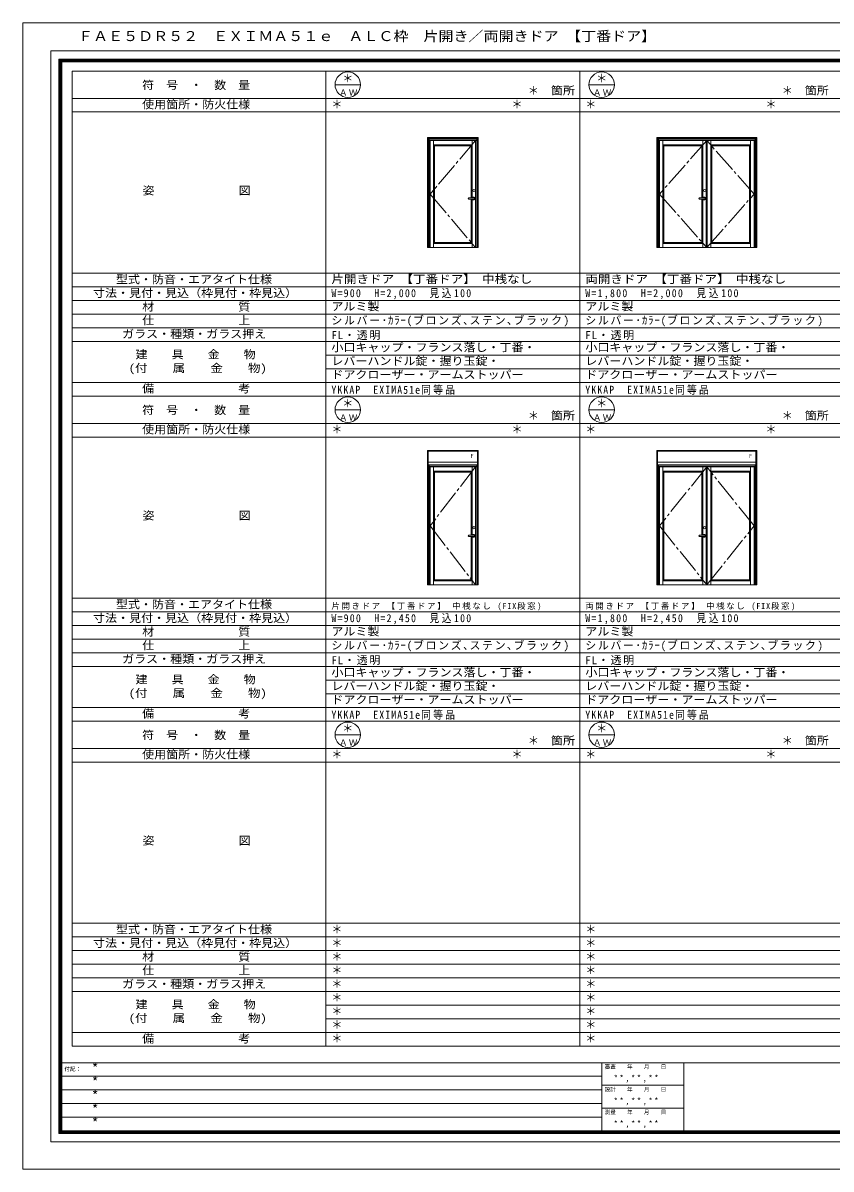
# Model space of a CAD drawing. Units: millimetres, scale not verified. Extents: x -14850 to 14850, y -10500 to 10500.
# Drawn here: x -14850 to -49, y -10500 to 10500 of the extents above; entities that cross this region are included whole.
import ezdxf
from ezdxf.enums import TextEntityAlignment as Align

# ---------------------------------------------------------------- set-up
doc = ezdxf.new("R2010")
doc.units = ezdxf.units.MM
doc.header["$LTSCALE"] = 50
doc.linetypes.add('CHAIN2', pattern=[12, 9, -1, 1, -1])
doc.layers.add('0-0_0', color=7, linetype='Continuous')
for name, color, linetype, lineweight in [('0-1_USER1', 7, 'Continuous', 9), ('0-2_YKK_ZWAK', 4, 'Continuous', 9), ('0-3_YKK_11', 3, 'Continuous', 9)]:
    doc.layers.add(name, color=color, linetype=linetype, lineweight=lineweight)
doc.styles.add('ＭＳ ゴシック', font='')
doc.styles.get('ＭＳ ゴシック').set_extended_font_data('MS Gothic')

msp = doc.modelspace()

# ---------------------------------------------------------------- linework, layer by layer
at = {"layer": '0-1_USER1'}
for p, q in [((-14850, -10500), (-14850, 10500)), ((-14850, 10500), (14850, 10500)), ((-14340.23, -9999.25), (-14340.23, 9987.41)), ((-14340.23, 9987.41), (14340.79, 9987.41)), ((-14190.23, -9849.81), (-14190.23, 9837.97)), ((-14190.23, 9837.97), (14190.23, 9837.97)), ((-14177.82, -9837.41), (-14177.82, 9825.57)), ((-14177.82, 9825.57), (14177.82, 9825.57)), ((-14164.85, -9825), (-14164.85, 9812.59)), ((-14164.85, 9812.59), (14165.42, 9812.59)), ((-14152.44, -9812.03), (-14152.44, 9799.62)), ((-14152.44, 9799.62), (14152.45, 9799.62)), ((-14140.04, -9799.06), (-14140.04, 9787.22)), ((-14140.04, 9787.22), (14140.04, 9787.22)), ((-13949.96, -8247.06), (-13949.96, 9617.94)), ((-13949.96, 9617.94), (13950.04, 9617.94)), ((-9299.96, -8247.06), (-9299.96, 9617.94)), ((-4649.96, -8247.06), (-4649.96, 9617.94)), ((-9133.29, 9367.94), (-8666.63, 9367.94)), ((-4483.29, 9367.94), (-4016.63, 9367.94)), ((-13949.96, 9117.94), (13950.04, 9117.94)), ((-13949.96, 8867.94), (13950.04, 8867.94)), ((-13949.96, 5912.94), (13950.04, 5912.94)), ((-13949.96, 5662.94), (13950.04, 5662.94)), ((-13949.96, 5412.94), (13950.04, 5412.94)), ((-13949.96, 5162.94), (13950.04, 5162.94)), ((-13949.96, 4912.94), (13950.04, 4912.94)), ((-13949.96, 4662.94), (13950.04, 4662.94)), ((-9299.96, 4412.94), (13950.04, 4412.94)), ((-9299.96, 4162.94), (13950.04, 4162.94)), ((-13949.96, 3912.94), (13950.04, 3912.94)), ((-13949.96, 3662.94), (13950.04, 3662.94)), ((-9133.29, 3412.94), (-8666.63, 3412.94)), ((-4483.29, 3412.94), (-4016.63, 3412.94)), ((-13949.96, 3162.94), (13950.04, 3162.94)), ((-13949.96, 2912.94), (13950.04, 2912.94)), ((-13949.96, -42.06), (13950.04, -42.06)), ((-13949.96, -292.06), (13950.04, -292.06)), ((-13949.96, -542.06), (13950.04, -542.06)), ((-13949.96, -792.06), (13950.04, -792.06)), ((-13949.96, -1042.06), (13950.04, -1042.06)), ((-13949.96, -1292.06), (13950.04, -1292.06)), ((-9299.96, -1542.06), (13950.04, -1542.06)), ((-9299.96, -1792.06), (13950.04, -1792.06)), ((-13949.96, -2042.06), (13950.04, -2042.06)), ((-13949.96, -2292.06), (13950.04, -2292.06)), ((-9133.29, -2542.06), (-8666.63, -2542.06)), ((-4483.29, -2542.06), (-4016.63, -2542.06)), ((-13949.96, -2792.06), (13950.04, -2792.06)), ((-13949.96, -3042.06), (13950.04, -3042.06)), ((-13949.96, -5997.06), (13950.04, -5997.06)), ((-13949.96, -6247.06), (13950.04, -6247.06)), ((-13949.96, -6497.06), (13950.04, -6497.06)), ((-13949.96, -6747.06), (13950.04, -6747.06)), ((-13949.96, -6997.06), (13950.04, -6997.06)), ((-13949.96, -7247.06), (13950.04, -7247.06)), ((-9299.96, -7497.06), (13950.04, -7497.06)), ((-9299.96, -7747.06), (13950.04, -7747.06)), ((-13949.96, -7997.06), (13950.04, -7997.06)), ((-13949.96, -8247.06), (13950.04, -8247.06)), ((-14190.23, -8550.56), (14190.23, -8550.56)), ((-4245.68, -8550.56), (-4245.68, -9849.81)), ((-2746.8, -8550.56), (-2746.8, -9849.81)), ((-4245.68, -8798.68), (-14190.23, -8798.68)), ((-2746.8, -8965.6), (-4245.68, -8965.6)), ((-4245.68, -9049.62), (-14190.23, -9049.62)), ((-4245.68, -9299.44), (-14190.23, -9299.44)), ((-2746.8, -9382.33), (-4245.68, -9382.33)), ((-4245.68, -9549.25), (-14190.23, -9549.25)), ((14190.23, -9849.81), (-14190.23, -9849.81)), ((14177.82, -9837.41), (-14177.82, -9837.41)), ((14165.42, -9825), (-14164.85, -9825)), ((14152.45, -9812.03), (-14152.44, -9812.03)), ((14140.04, -9799.06), (-14140.04, -9799.06)), ((14340.79, -9999.25), (-14340.23, -9999.25)), ((-14850, -10500), (14850, -10500))]:
    msp.add_line(p, q, dxfattribs=at)
for centre in [(-8899.96, 9367.94), (-4249.96, 9367.94), (-8899.96, 3412.94), (-4249.96, 3412.94), (-8899.96, -2542.06), (-4249.96, -2542.06)]:
    msp.add_circle(centre, 233.33, dxfattribs=at)
at = {"layer": '0-2_YKK_ZWAK'}
for p, q in [((-6509.96, 8397.94), (-7439.96, 8397.94)), ((-7439.96, 6382.94), (-7439.96, 8397.94)), ((-7424.97, 6382.94), (-7424.97, 8397.94)), ((-6524.97, 8382.94), (-7424.97, 8382.94)), ((-7411.97, 6382.94), (-7411.97, 8382.94)), ((-6537.97, 8358.94), (-7411.97, 8358.94)), ((-6537.97, 8345.94), (-7411.97, 8345.94)), ((-7389.97, 6382.94), (-7389.97, 8345.94)), ((-7327.97, 6382.94), (-7327.97, 8345.94)), ((-6621.97, 8267.94), (-7327.97, 8267.94)), ((-6621.97, 8249.94), (-7327.97, 8249.94)), ((-7309.97, 8249.94), (-7309.97, 6475.94)), ((-6639.97, 7293.96), (-6639.97, 8249.94)), ((-6621.97, 8345.94), (-6621.97, 7293.96)), ((-6559.97, 6382.94), (-6559.97, 8345.94)), ((-6537.97, 6382.94), (-6537.97, 8382.94)), ((-6524.97, 6382.94), (-6524.97, 8397.94)), ((-6509.96, 6382.94), (-6509.96, 8397.94)), ((-1409.96, 8397.94), (-3239.96, 8397.94)), ((-3239.96, 6382.94), (-3239.96, 8397.94)), ((-3224.97, 6382.94), (-3224.97, 8397.94)), ((-1424.97, 8382.94), (-3224.97, 8382.94)), ((-3211.97, 6382.94), (-3211.97, 8382.94)), ((-1437.97, 8358.94), (-3211.97, 8358.94)), ((-1437.97, 8345.94), (-3211.97, 8345.94)), ((-3189.97, 6382.94), (-3189.97, 8345.94)), ((-3127.97, 6382.94), (-3127.97, 8345.94)), ((-2397.97, 8267.94), (-3127.97, 8267.94)), ((-2397.97, 8249.94), (-3127.97, 8249.94)), ((-3109.97, 8249.94), (-3109.97, 6475.94)), ((-2415.97, 7293.96), (-2415.97, 8249.94)), ((-2397.97, 8345.94), (-2397.97, 7293.96)), ((-2333.97, 8345.94), (-2333.97, 6382.94)), ((-2315.34, 8345.94), (-2315.34, 6382.94)), ((-2251.97, 8345.94), (-2251.97, 6382.94)), ((-2251.97, 8267.94), (-1521.97, 8267.94)), ((-2251.97, 8249.94), (-1521.97, 8249.94)), ((-2233.97, 6475.94), (-2233.97, 8249.94)), ((-1539.97, 8249.94), (-1539.97, 6475.94)), ((-1521.97, 6382.94), (-1521.97, 8345.94)), ((-1459.97, 6382.94), (-1459.97, 8345.94)), ((-1437.97, 6382.94), (-1437.97, 8382.94)), ((-1424.97, 6382.94), (-1424.97, 8397.94)), ((-1409.96, 6382.94), (-1409.96, 8397.94)), ((-6639.97, 6475.94), (-6639.97, 7271.91)), ((-6621.97, 7271.91), (-6621.97, 6382.94)), ((-2415.97, 6475.94), (-2415.97, 7271.91)), ((-2397.97, 7271.91), (-2397.97, 6382.94)), ((-7439.96, 6382.94), (-6509.96, 6382.94)), ((-7327.97, 6475.94), (-6621.97, 6475.94)), ((-7327.97, 6457.94), (-6621.97, 6457.94)), ((-3239.96, 6382.94), (-1409.96, 6382.94)), ((-3127.97, 6475.94), (-2397.97, 6475.94)), ((-3127.97, 6457.94), (-2397.97, 6457.94)), ((-1521.97, 6475.94), (-2251.97, 6475.94)), ((-1521.97, 6457.94), (-2251.97, 6457.94)), ((-6509.96, 2667.94), (-7439.96, 2667.94)), ((-7439.96, 202.94), (-7439.96, 2667.94)), ((-7424.97, 202.94), (-7424.97, 2667.94)), ((-6524.97, 2652.94), (-7424.97, 2652.94)), ((-6524.97, 202.94), (-6524.97, 2667.94)), ((-6509.96, 202.94), (-6509.96, 2667.94)), ((-1409.96, 2667.94), (-3239.96, 2667.94)), ((-3239.96, 202.94), (-3239.96, 2667.94)), ((-3224.97, 202.94), (-3224.97, 2667.94)), ((-1424.97, 2652.94), (-3224.97, 2652.94)), ((-1424.97, 202.94), (-1424.97, 2667.94)), ((-1409.96, 202.94), (-1409.96, 2667.94)), ((-6524.97, 2452.94), (-7424.97, 2452.94)), ((-6524.97, 2402.94), (-7424.97, 2402.94)), ((-7411.97, 202.94), (-7411.97, 2402.94)), ((-6537.97, 2378.94), (-7411.97, 2378.94)), ((-6537.97, 2365.94), (-7411.97, 2365.94)), ((-7389.97, 202.94), (-7389.97, 2365.94)), ((-7327.97, 202.94), (-7327.97, 2365.94)), ((-6621.97, 2365.94), (-6621.97, 1113.96)), ((-6559.97, 202.94), (-6559.97, 2365.94)), ((-6537.97, 202.94), (-6537.97, 2402.94)), ((-1424.97, 2452.94), (-3224.97, 2452.94)), ((-1424.97, 2402.94), (-3224.97, 2402.94)), ((-3211.97, 202.94), (-3211.97, 2402.94)), ((-1437.97, 2378.94), (-3211.97, 2378.94)), ((-1437.97, 2365.94), (-3211.97, 2365.94)), ((-3189.97, 202.94), (-3189.97, 2365.94)), ((-3127.97, 202.94), (-3127.97, 2365.94)), ((-2397.97, 2365.94), (-2397.97, 1113.96)), ((-2333.97, 2365.94), (-2333.97, 202.94)), ((-2315.34, 2365.94), (-2315.34, 202.94)), ((-2251.97, 2365.94), (-2251.97, 202.94)), ((-1521.97, 202.94), (-1521.97, 2365.94)), ((-1459.97, 202.94), (-1459.97, 2365.94)), ((-1437.97, 202.94), (-1437.97, 2402.94)), ((-6621.97, 2287.94), (-7327.97, 2287.94)), ((-6621.97, 2269.94), (-7327.97, 2269.94)), ((-7309.97, 2269.94), (-7309.97, 295.94)), ((-6639.97, 1113.96), (-6639.97, 2269.94)), ((-2397.97, 2287.94), (-3127.97, 2287.94)), ((-2397.97, 2269.94), (-3127.97, 2269.94)), ((-3109.97, 2269.94), (-3109.97, 295.94)), ((-2415.97, 1113.96), (-2415.97, 2269.94)), ((-2251.97, 2287.94), (-1521.97, 2287.94)), ((-2251.97, 2269.94), (-1521.97, 2269.94)), ((-2233.97, 295.94), (-2233.97, 2269.94)), ((-1539.97, 2269.94), (-1539.97, 295.94)), ((-6639.97, 295.94), (-6639.97, 1091.91)), ((-6621.97, 1091.91), (-6621.97, 202.94)), ((-2415.97, 295.94), (-2415.97, 1091.91)), ((-2397.97, 1091.91), (-2397.97, 202.94)), ((-7327.97, 295.94), (-6621.97, 295.94)), ((-7327.97, 277.94), (-6621.97, 277.94)), ((-3127.97, 295.94), (-2397.97, 295.94)), ((-3127.97, 277.94), (-2397.97, 277.94)), ((-1521.97, 295.94), (-2251.97, 295.94)), ((-1521.97, 277.94), (-2251.97, 277.94)), ((-7439.96, 202.94), (-6509.96, 202.94)), ((-3239.96, 202.94), (-1409.96, 202.94))]:
    msp.add_line(p, q, dxfattribs=at)
at = {"layer": '0-2_YKK_ZWAK', "linetype": 'CHAIN2'}
for p, q in [((-6559.97, 8345.94), (-7389.97, 7364.44)), ((-2324.97, 8345.94), (-3189.97, 7364.44)), ((-1459.97, 7364.44), (-2324.97, 8345.94)), ((-7389.97, 7364.44), (-6559.97, 6382.94)), ((-3189.97, 7364.44), (-2324.97, 6382.94)), ((-2324.97, 6382.94), (-1459.97, 7364.44)), ((-6559.97, 2365.94), (-7389.97, 1284.44)), ((-2324.97, 2365.94), (-3189.97, 1284.44)), ((-1459.97, 1284.44), (-2324.97, 2365.94)), ((-7389.97, 1284.44), (-6559.97, 202.94)), ((-3189.97, 1284.44), (-2324.97, 202.94)), ((-2324.97, 202.94), (-1459.97, 1284.44))]:
    msp.add_line(p, q, dxfattribs=at)
at = {"layer": '0-3_YKK_11'}
for p, q in [((-6683.45, 7293.96), (-6586.85, 7293.96)), ((-6586.85, 7271.91), (-6683.45, 7271.91)), ((-2459.45, 7293.96), (-2362.85, 7293.96)), ((-2362.85, 7271.91), (-2459.45, 7271.91)), ((-6683.45, 1113.96), (-6586.85, 1113.96)), ((-6586.85, 1091.91), (-6683.45, 1091.91)), ((-2459.45, 1113.96), (-2362.85, 1113.96)), ((-2362.85, 1091.91), (-2459.45, 1091.91))]:
    msp.add_line(p, q, dxfattribs=at)
for centre in [(-6589.47, 7429.94), (-2365.47, 7429.94), (-6589.47, 1249.94), (-2365.47, 1249.94)]:
    msp.add_circle(centre, 21, dxfattribs=at)
for centre, radius, start, end in [((-6683.45, 7282.94), 11.03, 90, 270), ((-6589.47, 7282.94), 26.25, 204.83458, 155.16541), ((-6586.85, 7282.94), 11.03, 270, 90), ((-2459.45, 7282.94), 11.03, 90, 270), ((-2365.47, 7282.94), 26.25, 204.83458, 155.16541), ((-2362.85, 7282.94), 11.03, 270, 90), ((-6683.45, 1102.94), 11.03, 90, 270), ((-6589.47, 1102.94), 26.25, 204.83458, 155.16541), ((-6586.85, 1102.94), 11.03, 270, 90), ((-2459.45, 1102.94), 11.03, 90, 270), ((-2365.47, 1102.94), 26.25, 204.83458, 155.16541), ((-2362.85, 1102.94), 11.03, 270, 90)]:
    msp.add_arc(centre, radius, start, end, dxfattribs=at)

# ---------------------------------------------------------------- texts
at = {"layer": '0-0_0', "color": 3, "style": 'ＭＳ ゴシック', "width": 1.1}
msp.add_text('ＦＡＥ５ＤＲ５２\u3000ＥＸＩＭＡ５１ｅ\u3000ＡＬＣ枠\u3000片開き／両開きドア 【丁番ドア】', height=183.3, dxfattribs=at).set_placement((-13840.22, 10112.41), align=Align.BOTTOM_LEFT)
at = {"layer": '0-0_0', "style": 'ＭＳ ゴシック'}
for p in [(-8999.96, 9367.94), (-4349.96, 9367.94), (-5599.96, 9142.94), (-949.96, 9142.94), (-9199.96, 8892.94), (-5899.96, 8892.94), (-4549.96, 8892.94), (-1249.96, 8892.94), (-8999.96, 3412.94), (-4349.96, 3412.94), (-5599.96, 3187.94), (-949.96, 3187.94), (-9199.96, 2937.94), (-5899.96, 2937.94), (-4549.96, 2937.94), (-1249.96, 2937.94), (-8999.96, -2542.06), (-4349.96, -2542.06), (-5599.96, -2767.06), (-949.96, -2767.06), (-9199.96, -3017.06), (-5899.96, -3017.06), (-4549.96, -3017.06), (-1249.96, -3017.06), (-9199.96, -6222.06), (-4549.96, -6222.06), (-9199.96, -6472.06), (-4549.96, -6472.06), (-9199.96, -6722.06), (-4549.96, -6722.06), (-9199.96, -6972.06), (-4549.96, -6972.06), (-9199.96, -7222.06), (-4549.96, -7222.06), (-9199.96, -7472.06), (-4549.96, -7472.06), (-9199.96, -7722.06), (-4549.96, -7722.06), (-9199.96, -7972.06), (-4549.96, -7972.06), (-9199.96, -8222.06), (-4549.96, -8222.06)]:
    msp.add_text('＊', height=146.6, dxfattribs=at).set_placement(p, align=Align.BOTTOM_LEFT)
for s, width, p in [('片開きドア 【丁番ドア】 中桟なし', 1.15, (-9199.96, 5687.94)), ('両開きドア 【丁番ドア】 中桟なし', 1.15, (-4549.96, 5687.94)), ('アルミ製', 1.1, (-9199.96, 5187.94)), ('アルミ製', 1.1, (-4549.96, 5187.94)), ('小口キャップ・フランス落し・丁番・', 1.1, (-9199.96, 4437.94)), ('小口キャップ・フランス落し・丁番・', 1.1, (-4549.96, 4437.94)), ('レバーハンドル錠・握り玉錠・', 1.1, (-9199.96, 4187.94)), ('レバーハンドル錠・握り玉錠・', 1.1, (-4549.96, 4187.94)), ('ドアクローザー・アームストッパー', 1.1, (-9199.96, 3937.94)), ('ドアクローザー・アームストッパー', 1.1, (-4549.96, 3937.94)), ('アルミ製', 1.1, (-9199.96, -767.06)), ('アルミ製', 1.1, (-4549.96, -767.06)), ('小口キャップ・フランス落し・丁番・', 1.1, (-9199.96, -1517.06)), ('小口キャップ・フランス落し・丁番・', 1.1, (-4549.96, -1517.06)), ('レバーハンドル錠・握り玉錠・', 1.1, (-9199.96, -1767.06)), ('レバーハンドル錠・握り玉錠・', 1.1, (-4549.96, -1767.06)), ('ドアクローザー・アームストッパー', 1.1, (-9199.96, -2017.06)), ('ドアクローザー・アームストッパー', 1.1, (-4549.96, -2017.06))]:
    msp.add_text(s, height=146.6, dxfattribs=dict(at, width=width)).set_placement(p, align=Align.BOTTOM_LEFT)
at = {"layer": '0-0_0', "attachment_point": 7, "style": 'ＭＳ ゴシック'}
for s, insert, char_height in [('\\T1.25;\\W0.9;W=900\\~\\~H=2,000\\~\\~見込100', (-9199.96, 5437.94), 146.6), ('\\T1.26;\\W0.9;W=1,800\\~\\~H=2,000\\~\\~見込100', (-4549.96, 5437.94), 146.6), ('\\T1.15;シルバー･ｶﾗｰ(ブロンズ､ステン､ブラック)', (-9199.96, 4937.94), 146.6), ('\\T1.15;シルバー･ｶﾗｰ(ブロンズ､ステン､ブラック)', (-4549.96, 4937.94), 146.6), ('\\T1.16;FL・透明', (-9199.96, 4687.94), 146.6), ('\\T1.16;FL・透明', (-4549.96, 4687.94), 146.6), ('\\T1.22;\\W0.9;YKKAP\u3000EXIMA51e同等品', (-9199.96, 3687.94), 146.6), ('\\T1.22;\\W0.9;YKKAP\u3000EXIMA51e同等品', (-4549.96, 3687.94), 146.6), ('\\T1.2;片開きドア\\~【丁番ドア】\\~中桟なし\\~(FIX段窓)', (-9199.96, -267.06), 110), ('\\T1.2;両開きドア\\~【丁番ドア】\\~中桟なし\\~(FIX段窓)', (-4549.96, -267.06), 110), ('\\T1.25;\\W0.9;W=900\\~\\~H=2,450\\~\\~見込100', (-9199.96, -517.06), 146.6), ('\\T1.26;\\W0.9;W=1,800\\~\\~H=2,450\\~\\~見込100', (-4549.96, -517.06), 146.6), ('\\T1.15;シルバー･ｶﾗｰ(ブロンズ､ステン､ブラック)', (-9199.96, -1017.06), 146.6), ('\\T1.15;シルバー･ｶﾗｰ(ブロンズ､ステン､ブラック)', (-4549.96, -1017.06), 146.6), ('\\T1.16;FL・透明', (-9199.96, -1267.06), 146.6), ('\\T1.16;FL・透明', (-4549.96, -1267.06), 146.6), ('\\T1.22;\\W0.9;YKKAP\u3000EXIMA51e同等品', (-9199.96, -2267.06), 146.6), ('\\T1.22;\\W0.9;YKKAP\u3000EXIMA51e同等品', (-4549.96, -2267.06), 146.6)]:
    msp.add_mtext(s, dxfattribs=dict(at, insert=insert, char_height=char_height))
at = {"layer": '0-1_USER1', "style": 'ＭＳ ゴシック'}
for s, width, p in [('符\u3000号\u3000・\u3000数\u3000量', 1.1, (-12666.33, 9242.94)), ('箇所', 1.1, (-5179.96, 9142.94)), ('箇所', 1.1, (-529.96, 9142.94)), ('使用箇所・防火仕様', 1.1, (-12666.33, 8887.94)), ('姿\u3000\u3000\u3000\u3000\u3000\u3000\u3000図', 1.1, (-12659.66, 7310.44)), ('型式・防音・エアタイト仕様', 1.1, (-13146.33, 5682.94)), ('寸法・見付・見込（枠見付・枠見込）', 1.1, (-13566.33, 5432.94)), ('材\u3000\u3000\u3000\u3000\u3000\u3000\u3000質', 1.1, (-12666.33, 5182.94)), ('仕\u3000\u3000\u3000\u3000\u3000\u3000\u3000上', 1.1, (-12666.33, 4932.94)), ('ガラス・種類・ガラス押え', 1.1, (-13033, 4682.94)), ('建\u3000\u3000具\u3000\u3000金\u3000\u3000物', 1.1, (-12786.33, 4307.94)), ('(付\u3000\u3000属\u3000\u3000金\u3000\u3000物)', 1.15, (-12913, 4057.94)), ('備\u3000\u3000\u3000\u3000\u3000\u3000\u3000考', 1.1, (-12666.33, 3682.94)), ('符\u3000号\u3000・\u3000数\u3000量', 1.1, (-12666.33, 3287.94)), ('箇所', 1.1, (-5179.96, 3187.94)), ('箇所', 1.1, (-529.96, 3187.94)), ('使用箇所・防火仕様', 1.1, (-12666.33, 2932.94)), ('姿\u3000\u3000\u3000\u3000\u3000\u3000\u3000図', 1.1, (-12659.66, 1355.44)), ('型式・防音・エアタイト仕様', 1.1, (-13146.33, -272.06)), ('寸法・見付・見込（枠見付・枠見込）', 1.1, (-13566.33, -522.06)), ('材\u3000\u3000\u3000\u3000\u3000\u3000\u3000質', 1.1, (-12666.33, -772.06)), ('仕\u3000\u3000\u3000\u3000\u3000\u3000\u3000上', 1.1, (-12666.33, -1022.06)), ('ガラス・種類・ガラス押え', 1.1, (-13033, -1272.06)), ('建\u3000\u3000具\u3000\u3000金\u3000\u3000物', 1.1, (-12786.33, -1647.06)), ('(付\u3000\u3000属\u3000\u3000金\u3000\u3000物)', 1.15, (-12913, -1897.06)), ('備\u3000\u3000\u3000\u3000\u3000\u3000\u3000考', 1.1, (-12666.33, -2272.06)), ('符\u3000号\u3000・\u3000数\u3000量', 1.1, (-12666.33, -2667.06)), ('箇所', 1.1, (-5179.96, -2767.06)), ('箇所', 1.1, (-529.96, -2767.06)), ('使用箇所・防火仕様', 1.1, (-12666.33, -3022.06)), ('姿\u3000\u3000\u3000\u3000\u3000\u3000\u3000図', 1.1, (-12659.66, -4599.56)), ('型式・防音・エアタイト仕様', 1.1, (-13146.33, -6227.06)), ('寸法・見付・見込（枠見付・枠見込）', 1.1, (-13566.33, -6477.06)), ('材\u3000\u3000\u3000\u3000\u3000\u3000\u3000質', 1.1, (-12666.33, -6727.06)), ('仕\u3000\u3000\u3000\u3000\u3000\u3000\u3000上', 1.1, (-12666.33, -6977.06)), ('ガラス・種類・ガラス押え', 1.1, (-13033, -7227.06)), ('建\u3000\u3000具\u3000\u3000金\u3000\u3000物', 1.1, (-12786.33, -7602.06)), ('(付\u3000\u3000属\u3000\u3000金\u3000\u3000物)', 1.15, (-12913, -7852.06)), ('備\u3000\u3000\u3000\u3000\u3000\u3000\u3000考', 1.1, (-12666.33, -8227.06))]:
    msp.add_text(s, height=146.6, dxfattribs=dict(at, width=width)).set_placement(p, align=Align.BOTTOM_LEFT)
at = {"layer": '0-1_USER1', "color": 3, "style": 'ＭＳ ゴシック'}
for p in [(-13590.04, -8798.68), (-13590.04, -9049.62), (-13590.04, -9299.62), (-13590.04, -9550.38), (-13590.04, -9800.38)]:
    msp.add_text('*', height=183.3, dxfattribs=at).set_placement(p, align=Align.BOTTOM_LEFT)
at = {"layer": '0-1_USER1', "color": 4, "style": 'ＭＳ ゴシック'}
for s, p in [('審査\u3000\u3000年\u3000\u3000月\u3000\u3000日', (-4195.68, -8683.68)), ('付記：', (-14090.04, -8723.68)), ('設計\u3000\u3000年\u3000\u3000月\u3000\u3000日', (-4195.68, -9098.72)), ('測量\u3000\u3000年\u3000\u3000月\u3000\u3000日', (-4195.68, -9515.45))]:
    msp.add_text(s, height=73.31, dxfattribs=at).set_placement(p, align=Align.BOTTOM_LEFT)
at = {"layer": '0-1_USER1', "char_height": 110, "attachment_point": 7, "style": 'ＭＳ ゴシック'}
for s, insert in [('\\T1.17;ＡＷ', (-9059.96, 9167.94)), ('\\T1.17;ＡＷ', (-4409.96, 9167.94)), ('\\T1.17;ＡＷ', (-9059.96, 3212.94)), ('\\T1.17;ＡＷ', (-4409.96, 3212.94)), ('\\T1.17;ＡＷ', (-9059.96, -2742.06)), ('\\T1.17;ＡＷ', (-4409.96, -2742.06)), ('\\T1.39;\\W0.85;**,**,**', (-4029.7, -8916.54)), ('\\T1.39;\\W0.85;**,**,**', (-4029.7, -9333.27)), ('\\T1.39;\\W0.85;**,**,**', (-4029.7, -9750))]:
    msp.add_mtext(s, dxfattribs=dict(at, insert=insert))
at = {"layer": '0-2_YKK_ZWAK', "style": 'ＭＳ ゴシック'}
for p in [(-6652.81, 2507.61), (-1552.81, 2507.61)]:
    msp.add_text('F', height=73.31, dxfattribs=at).set_placement(p, align=Align.BOTTOM_LEFT)

doc.saveas('drawing.dxf')
